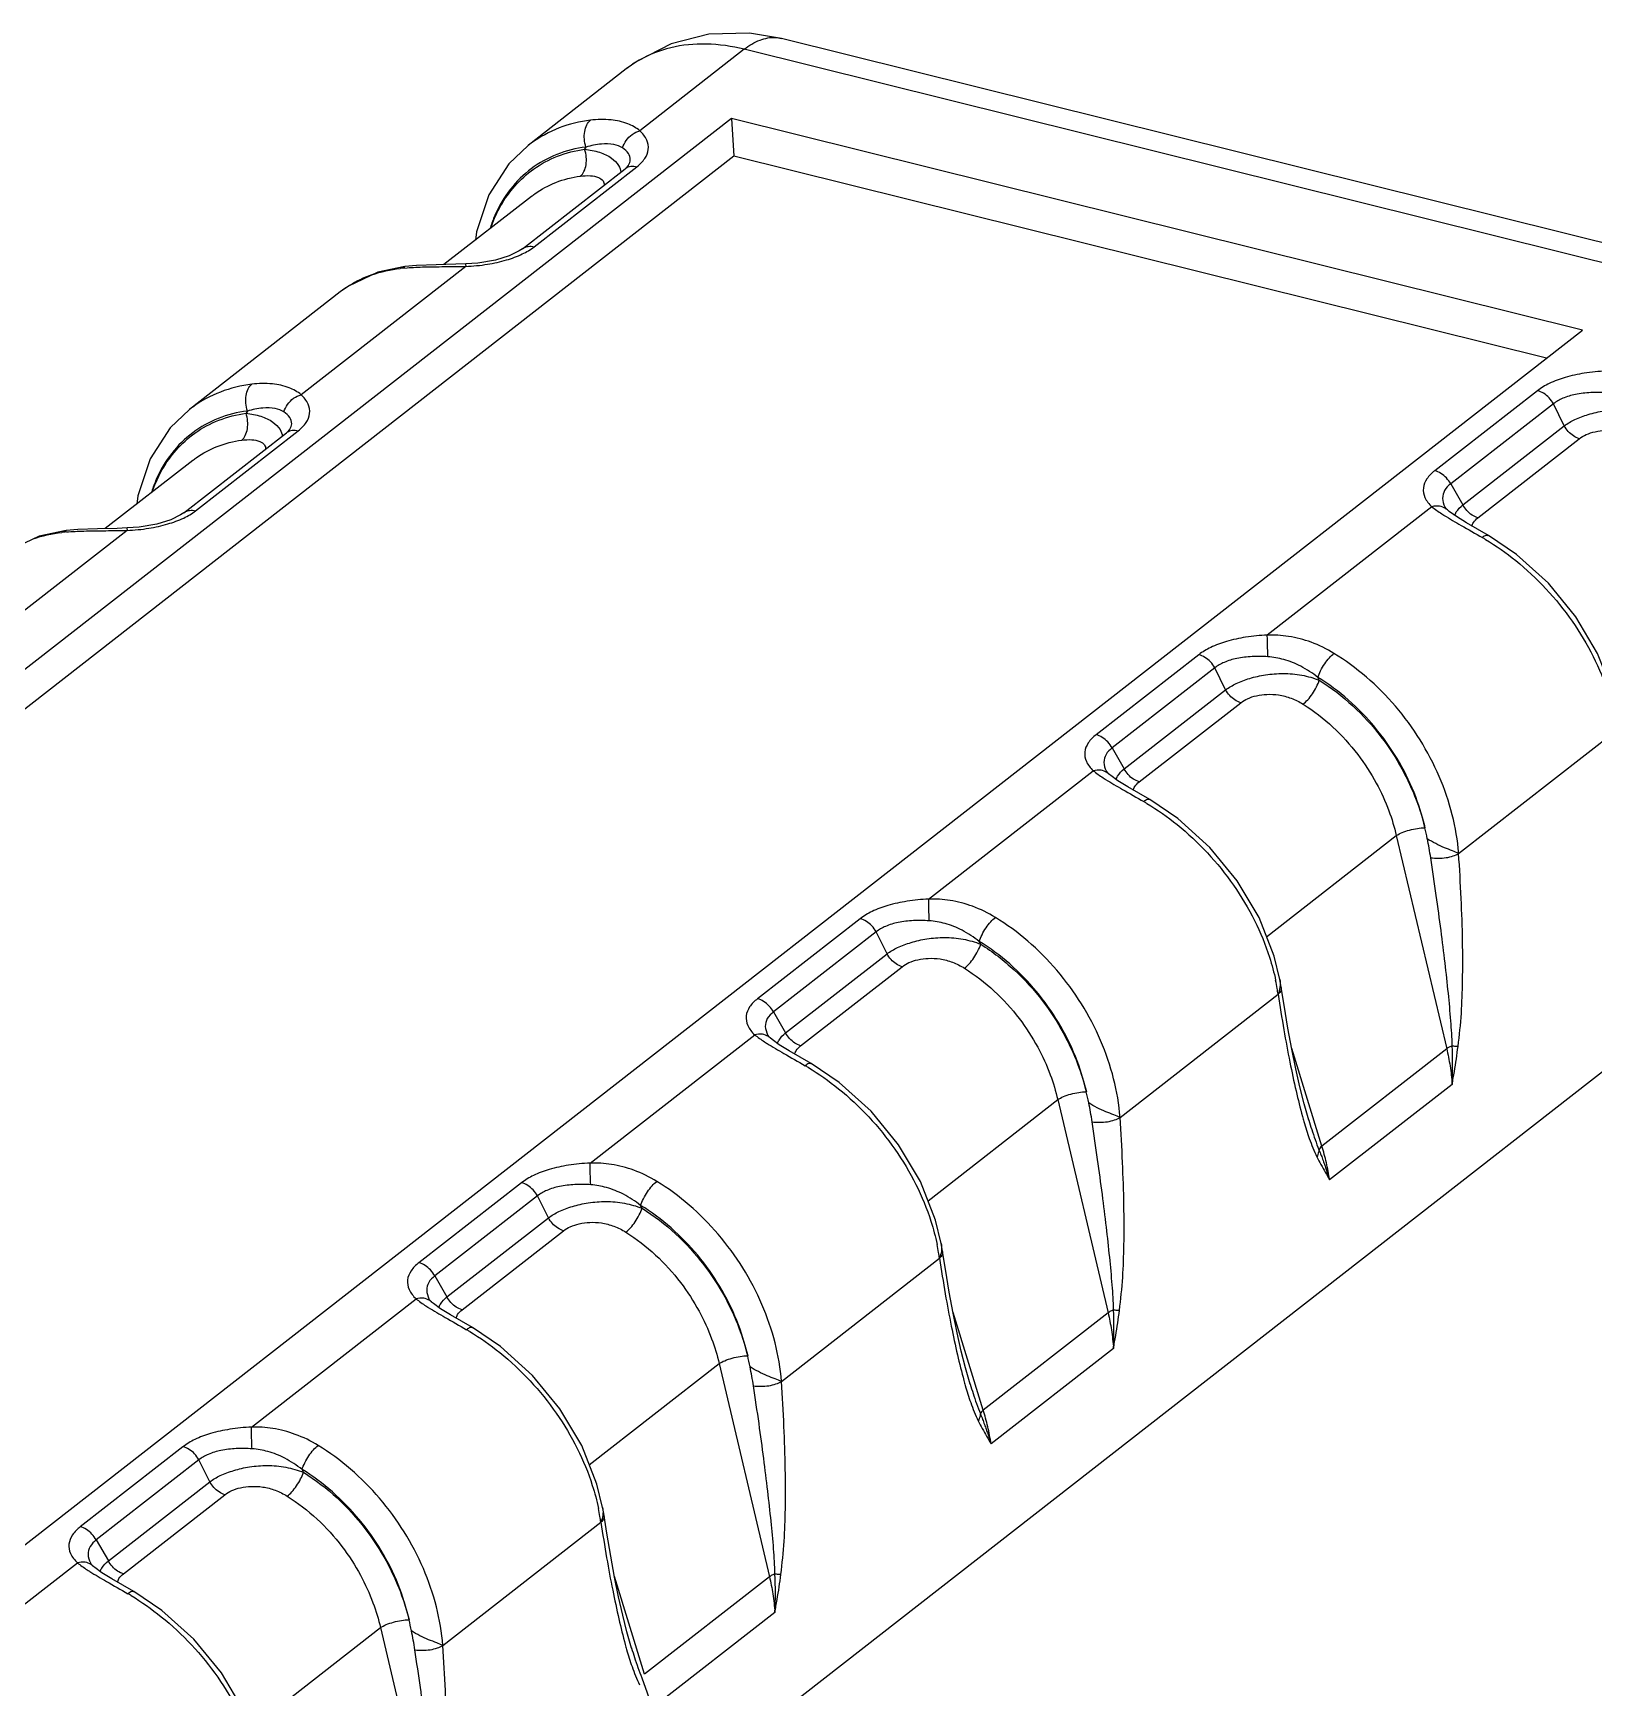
# Model space of a CAD drawing. Header units: inches. Extents: x 3700 to 4563, y 1353 to 2328.
# Drawn here: x 4330.52 to 4354.57, y 1490.43 to 1515.94 of the extents above; entities that cross this region are included whole.
import ezdxf

# ---------------------------------------------------------------- set-up
doc = ezdxf.new("R2010")
doc.units = ezdxf.units.IN
doc.header["$LTSCALE"] = 0.5
doc.layers.add('06___PRT_ALL_SURFS', color=7, linetype='Continuous')

msp = doc.modelspace()

# ---------------------------------------------------------------- linework, layer by layer
at = {"color": 7, "linetype": 'Continuous'}
for p, q in [((4356.936, 1512.151), (4342.048, 1515.855)), ((4341.474, 1515.687), (4339.864, 1514.432)), ((4356.363, 1511.983), (4341.474, 1515.687)), ((4339.657, 1515.384), (4338.143, 1514.204)), ((4341.277, 1514.622), (4306.233, 1487.299)), ((4341.277, 1514.622), (4341.314, 1514.04)), ((4354.393, 1511.359), (4341.277, 1514.622)), ((4341.314, 1514.04), (4306.827, 1487.151)), ((4338.144, 1514.205), (4338.143, 1514.204)), ((4353.837, 1510.925), (4341.314, 1514.04)), ((4338.238, 1512.644), (4339.82, 1513.877)), ((4339.638, 1513.846), (4339.638, 1513.846)), ((4338.055, 1512.612), (4338.055, 1512.613)), ((4337.183, 1512.341), (4334.646, 1510.363)), ((4336.244, 1512.338), (4336.174, 1512.309)), ((4336.244, 1512.338), (4336.244, 1512.338)), ((4335.249, 1511.947), (4332.925, 1510.135)), ((4319.35, 1484.036), (4354.393, 1511.359)), ((4353.697, 1510.425), (4352.115, 1509.192)), ((4333.02, 1508.575), (4334.602, 1509.809)), ((4334.419, 1509.778), (4334.42, 1509.778)), ((4332.837, 1508.544), (4332.837, 1508.544)), ((4352.071, 1508.637), (4349.534, 1506.659)), ((4352.255, 1508.508), (4352.261, 1508.504)), ((4352.31, 1508.587), (4352.309, 1508.588)), ((4331.965, 1508.272), (4329.428, 1506.295)), ((4331.026, 1508.27), (4330.956, 1508.241)), ((4331.026, 1508.27), (4331.026, 1508.27)), ((4348.479, 1506.357), (4346.897, 1505.123)), ((4352.483, 1503.294), (4354.919, 1505.194)), ((4344.316, 1502.591), (4346.853, 1504.569)), ((4347.036, 1504.439), (4347.043, 1504.435)), ((4347.092, 1504.518), (4347.091, 1504.519)), ((4322.376, 1474.734), (4359.95, 1504.03)), ((4343.261, 1502.288), (4341.679, 1501.054)), ((4349.728, 1501.352), (4349.729, 1501.352)), ((4347.265, 1499.226), (4349.701, 1501.125)), ((4339.098, 1498.522), (4341.635, 1500.5)), ((4341.818, 1500.371), (4341.825, 1500.367)), ((4341.874, 1500.45), (4341.873, 1500.451)), ((4352.383, 1499.735), (4350.495, 1498.263)), ((4338.043, 1498.219), (4336.461, 1496.986)), ((4344.51, 1497.284), (4344.51, 1497.283)), ((4342.047, 1495.157), (4344.483, 1497.056)), ((4333.88, 1494.454), (4336.417, 1496.431)), ((4336.6, 1496.302), (4336.606, 1496.298)), ((4336.656, 1496.381), (4336.655, 1496.382)), ((4347.165, 1495.667), (4345.277, 1494.195)), ((4332.825, 1494.151), (4331.242, 1492.917)), ((4339.292, 1493.215), (4339.292, 1493.215)), ((4336.829, 1491.089), (4339.265, 1492.988)), ((4328.662, 1490.385), (4331.198, 1492.363)), ((4331.382, 1492.233), (4331.388, 1492.229)), ((4331.438, 1492.313), (4331.437, 1492.314)), ((4341.947, 1491.598), (4340.059, 1490.126))]:
    msp.add_line(p, q, dxfattribs=at)
msp.add_line((4339.895, 1490.591), (4340.059, 1490.126))
msp.add_lwpolyline([(4342.047, 1515.855), (4341.553, 1515.936), (4340.931, 1515.919), (4340.346, 1515.77), (4339.819, 1515.501), (4339.656, 1515.383)], dxfattribs=at)
for centre, radius, start, end in [((4336.549, 1508.849), 3.481, 94.9949, 96.1873), ((4336.288, 1510.608), 1.695, 114.8621, 125.4621), ((4336.324, 1510.534), 1.778, 109.3926, 114.9003), ((4336.254, 1510.659), 1.634, 125.5262, 127.9755), ((4353.991, 1511.261), 3.255, 237.1015, 237.7708), ((4352.167, 1508.436), 0.208, 46.9119, 56.5021), ((4331.331, 1504.78), 3.481, 94.9949, 96.1873), ((4350.85, 1504.735), 3.967, 58.8979, 59.7122), ((4348.772, 1507.193), 3.255, 237.1015, 237.7708), ((4346.949, 1504.367), 0.208, 46.9119, 56.5021), ((4345.631, 1500.667), 3.967, 58.8979, 59.7122), ((4346.438, 1500.666), 3.294, 9.5294, 11.7489), ((4338.646, 1501.588), 13.9, 356.88, 358.9309), ((4346.542, 1500.684), 3.189, 7.9392, 9.5258), ((4340.275, 1501.782), 12.288, 353.166, 355.5649), ((4343.554, 1503.124), 3.255, 237.1015, 237.7708), ((4341.731, 1500.299), 0.208, 46.9119, 56.5021), ((4345.66, 1500.048), 6.73, 357.3409, 2.3961), ((4340.413, 1496.598), 3.967, 58.8979, 59.7122), ((4356.856, 1501.092), 7.028, 195.2774, 195.9323), ((4341.22, 1496.598), 3.294, 9.5294, 11.7489), ((4333.428, 1497.519), 13.9, 356.88, 358.9309), ((4341.324, 1496.616), 3.189, 7.9392, 9.5258), ((4335.056, 1497.713), 12.288, 353.166, 355.5649), ((4338.336, 1499.055), 3.255, 237.1015, 237.7708), ((4336.513, 1496.23), 0.208, 46.9119, 56.5021), ((4340.442, 1495.979), 6.73, 357.3409, 2.3961), ((4335.195, 1492.53), 3.967, 58.8979, 59.7122), ((4351.638, 1497.023), 7.028, 195.2774, 195.9323), ((4336.002, 1492.529), 3.294, 9.5294, 11.7489), ((4328.21, 1493.451), 13.9, 356.88, 358.9309), ((4336.106, 1492.547), 3.189, 7.9392, 9.5258), ((4329.838, 1493.645), 12.288, 353.166, 355.5649), ((4333.118, 1494.987), 3.255, 237.1015, 237.7708), ((4331.294, 1492.162), 0.208, 46.9119, 56.5021), ((4335.224, 1491.91), 6.73, 357.3409, 2.3961), ((4329.977, 1488.461), 3.967, 58.8979, 59.7122), ((4346.42, 1492.955), 7.028, 195.2774, 195.9323)]:
    msp.add_arc(centre, radius, start, end, dxfattribs=at)
for points, start_tangent, end_tangent in [([(4341.474, 1515.687), (4341.719, 1515.829), (4341.956, 1515.869), (4342.047, 1515.855)], (0.788621, 0.61488), (0.970032, -0.242978)), ([(4341.474, 1515.687), (4340.889, 1515.767), (4340.342, 1515.71), (4339.857, 1515.519), (4339.657, 1515.384)], (-0.970443, 0.241331), (-0.788571, -0.614943)), ([(4339.104, 1514.594), (4338.62, 1514.474), (4338.193, 1514.241), (4338.144, 1514.205)], (-0.992566, -0.121705), (-0.788791, -0.614662)), ([(4339.035, 1514.18), (4339.011, 1514.3), (4339.016, 1514.42), (4339.049, 1514.523), (4339.104, 1514.594)], (-0.307446, 0.951566), (0.782152, 0.623088)), ([(4339.864, 1514.432), (4339.679, 1514.538), (4339.422, 1514.598), (4339.104, 1514.594)], (-0.771689, 0.636), (-0.992563, -0.121736)), ([(4339.599, 1514.166), (4339.655, 1514.282), (4339.749, 1514.376), (4339.864, 1514.432)], (0.263123, 0.964762), (0.965851, 0.259097)), ([(4339.82, 1513.877), (4339.942, 1514.004), (4339.995, 1514.143), (4339.972, 1514.288), (4339.864, 1514.432)], (0.788699, 0.61478), (-0.732055, 0.681245)), ([(4339.638, 1513.846), (4339.648, 1513.854), (4339.728, 1513.883), (4339.82, 1513.877)], (0.787768, 0.615972), (0.970423, -0.241411)), ([(4337.183, 1512.341), (4337.517, 1512.374), (4337.811, 1512.44), (4338.054, 1512.532)], (0.999016, 0.044352), (0.902019, 0.431697)), ([(4338.054, 1512.532), (4338.238, 1512.644)], (0.902019, 0.431697), (0.788542, 0.61498)), ([(4338.055, 1512.613), (4338.066, 1512.62), (4338.145, 1512.65), (4338.238, 1512.644)], (0.786723, 0.617306), (0.970424, -0.241408)), ([(4335.734, 1512.21), (4336.174, 1512.309)], (0.943228, 0.332146), (0.994154, 0.10797)), ([(4336.246, 1512.316), (4336.514, 1512.332), (4336.856, 1512.337), (4337.183, 1512.341)], (0.996184, 0.087281), (0.99974, 0.02282)), ([(4337.185, 1512.377), (4337.183, 1512.341)], (-0.75244, 0.658661), (-0.010421, -0.999946)), ([(4354.753, 1510.728), (4354.419, 1510.695), (4354.124, 1510.629), (4353.88, 1510.536), (4353.697, 1510.425)], (-0.999017, -0.044329), (-0.78858, -0.614932)), ([(4333.886, 1510.525), (4333.402, 1510.405), (4332.975, 1510.173), (4332.926, 1510.136)], (-0.992566, -0.121705), (-0.788791, -0.614662)), ([(4333.817, 1510.111), (4333.793, 1510.231), (4333.798, 1510.351), (4333.83, 1510.454), (4333.886, 1510.525)], (-0.307446, 0.951566), (0.782152, 0.623088)), ([(4334.646, 1510.363), (4334.46, 1510.47), (4334.204, 1510.53), (4333.886, 1510.525)], (-0.771689, 0.636), (-0.992563, -0.121736)), ([(4334.381, 1510.097), (4334.437, 1510.214), (4334.53, 1510.308), (4334.646, 1510.363)], (0.263123, 0.964762), (0.965851, 0.259097)), ([(4334.602, 1509.809), (4334.724, 1509.936), (4334.777, 1510.075), (4334.753, 1510.22), (4334.646, 1510.363)], (0.788699, 0.61478), (-0.732055, 0.681245)), ([(4353.943, 1510.222), (4353.877, 1510.314), (4353.792, 1510.385), (4353.697, 1510.425)], (-0.472758, 0.881192), (-0.970424, 0.241408)), ([(4334.42, 1509.778), (4334.43, 1509.785), (4334.51, 1509.815), (4334.602, 1509.809)], (0.787768, 0.615972), (0.970423, -0.241411)), ([(4352.115, 1509.192), (4351.994, 1509.065), (4351.94, 1508.926), (4351.964, 1508.78), (4352.071, 1508.637)], (-0.788632, -0.614865), (0.732067, -0.681232)), ([(4352.361, 1508.989), (4352.295, 1509.08), (4352.21, 1509.151), (4352.115, 1509.192)], (-0.472762, 0.88119), (-0.970423, 0.241412)), ([(4331.965, 1508.272), (4332.299, 1508.306), (4332.593, 1508.372), (4332.836, 1508.463)], (0.999016, 0.044352), (0.902019, 0.431697)), ([(4332.836, 1508.463), (4333.02, 1508.575)], (0.902019, 0.431697), (0.788542, 0.61498)), ([(4332.837, 1508.544), (4332.848, 1508.552), (4332.927, 1508.581), (4333.02, 1508.575)], (0.786723, 0.617306), (0.970424, -0.241408)), ([(4352.282, 1508.609), (4352.19, 1508.645), (4352.071, 1508.637)], (-0.833879, 0.551947), (-0.965872, -0.25902)), ([(4352.071, 1508.637), (4352.223, 1508.528)], (0.771652, -0.636045), (0.839457, -0.543427)), ([(4352.261, 1508.504), (4352.521, 1508.35), (4352.85, 1508.161)], (0.846742, -0.532004), (0.863496, -0.504356)), ([(4330.515, 1508.142), (4330.956, 1508.241)], (0.943228, 0.332146), (0.994154, 0.10797)), ([(4331.028, 1508.248), (4331.296, 1508.263), (4331.637, 1508.268), (4331.965, 1508.272)], (0.996184, 0.087281), (0.99974, 0.02282)), ([(4331.966, 1508.309), (4331.964, 1508.272)], (-0.75244, 0.658661), (-0.010421, -0.999946)), ([(4352.94, 1508.191), (4352.908, 1508.194), (4352.85, 1508.161)], (-0.910436, 0.41365), (-0.774601, -0.63245)), ([(4352.899, 1508.132), (4353.362, 1507.806), (4353.829, 1507.371), (4354.233, 1506.872), (4354.556, 1506.329), (4354.788, 1505.762), (4354.882, 1505.406)], (0.856254, -0.516554), (0.203503, -0.979074)), ([(4349.534, 1506.659), (4349.201, 1506.626), (4348.906, 1506.56), (4348.662, 1506.468), (4348.479, 1506.357)], (-0.999017, -0.044329), (-0.78858, -0.614932)), ([(4350.562, 1506.377), (4350.21, 1506.548), (4349.863, 1506.638), (4349.534, 1506.659)], (-0.852959, 0.521977), (-0.999741, -0.02277)), ([(4349.545, 1506.325), (4349.539, 1506.457), (4349.536, 1506.575), (4349.535, 1506.659)], (-0.048528, 0.998822), (0.010414, 0.999946)), ([(4348.725, 1506.154), (4348.659, 1506.246), (4348.574, 1506.316), (4348.479, 1506.357)], (-0.472758, 0.881192), (-0.970424, 0.241408)), ([(4350.314, 1506.007), (4350.357, 1506.11), (4350.419, 1506.216), (4350.491, 1506.31), (4350.562, 1506.377)], (0.30528, 0.952263), (0.802004, 0.597319)), ([(4352.484, 1503.295), (4352.385, 1503.889), (4352.184, 1504.48), (4351.888, 1505.044), (4351.509, 1505.562), (4351.061, 1506.012), (4350.562, 1506.377)], (-0.077975, 0.996955), (-0.852968, 0.521963)), ([(4346.897, 1505.123), (4346.776, 1504.997), (4346.722, 1504.857), (4346.746, 1504.712), (4346.853, 1504.569)], (-0.788632, -0.614865), (0.732067, -0.681232)), ([(4347.143, 1504.92), (4347.077, 1505.012), (4346.992, 1505.082), (4346.897, 1505.123)], (-0.472762, 0.88119), (-0.970423, 0.241412)), ([(4347.064, 1504.541), (4346.972, 1504.576), (4346.853, 1504.568)], (-0.833879, 0.551947), (-0.965872, -0.25902)), ([(4346.853, 1504.569), (4347.004, 1504.46)], (0.771652, -0.636045), (0.839457, -0.543427)), ([(4347.043, 1504.435), (4347.303, 1504.281), (4347.632, 1504.092)], (0.846742, -0.532004), (0.863496, -0.504356)), ([(4347.722, 1504.123), (4347.69, 1504.125), (4347.632, 1504.092)], (-0.910436, 0.41365), (-0.774601, -0.63245)), ([(4347.68, 1504.063), (4348.144, 1503.738), (4348.611, 1503.303), (4349.014, 1502.803), (4349.338, 1502.26), (4349.569, 1501.694), (4349.663, 1501.337)], (0.856254, -0.516554), (0.203503, -0.979074)), ([(4352.484, 1503.295), (4352.39, 1503.333), (4352.266, 1503.383), (4352.13, 1503.445), (4352, 1503.521)], (-0.912304, 0.409515), (-0.822985, 0.568062)), ([(4352.053, 1503.228), (4352.168, 1503.219), (4352.289, 1503.229), (4352.4, 1503.255), (4352.484, 1503.295)], (0.987382, -0.158354), (0.830226, 0.557427)), ([(4352.544, 1501.329), (4352.544, 1501.944), (4352.522, 1502.599), (4352.483, 1503.294)], (0.016915, 0.999857), (-0.066563, 0.997782)), ([(4344.316, 1502.591), (4343.983, 1502.557), (4343.688, 1502.491), (4343.444, 1502.399), (4343.261, 1502.288)], (-0.999017, -0.044329), (-0.78858, -0.614932)), ([(4345.344, 1502.308), (4344.992, 1502.479), (4344.645, 1502.569), (4344.316, 1502.591)], (-0.852959, 0.521977), (-0.999741, -0.02277)), ([(4344.326, 1502.256), (4344.321, 1502.388), (4344.317, 1502.507), (4344.317, 1502.591)], (-0.048528, 0.998822), (0.010414, 0.999946)), ([(4343.507, 1502.085), (4343.441, 1502.177), (4343.356, 1502.247), (4343.261, 1502.288)], (-0.472758, 0.881192), (-0.970424, 0.241408)), ([(4345.096, 1501.938), (4345.139, 1502.042), (4345.201, 1502.148), (4345.273, 1502.241), (4345.344, 1502.308)], (0.30528, 0.952263), (0.802004, 0.597319)), ([(4347.266, 1499.226), (4347.167, 1499.821), (4346.966, 1500.411), (4346.67, 1500.976), (4346.291, 1501.493), (4345.843, 1501.943), (4345.344, 1502.308)], (-0.077975, 0.996955), (-0.852968, 0.521963)), ([(4349.728, 1501.352), (4349.734, 1501.262), (4349.73, 1501.232)], (0.180894, -0.983503), (-0.143533, -0.989646)), ([(4341.679, 1501.054), (4341.557, 1500.928), (4341.504, 1500.789), (4341.528, 1500.643), (4341.635, 1500.5)], (-0.788632, -0.614865), (0.732067, -0.681232)), ([(4341.925, 1500.852), (4341.859, 1500.943), (4341.773, 1501.014), (4341.679, 1501.054)], (-0.472762, 0.88119), (-0.970423, 0.241412)), ([(4349.73, 1501.232), (4349.7, 1501.125)], (-0.143533, -0.989646), (-0.386005, -0.922497)), ([(4349.749, 1501.227), (4349.745, 1501.185), (4349.701, 1501.125)], (0.127296, -0.991865), (-0.744648, -0.667458)), ([(4349.701, 1501.125), (4349.79, 1500.574), (4349.883, 1500.078), (4349.978, 1499.634), (4350.077, 1499.24)], (0.150028, -0.988682), (0.263717, -0.9646)), ([(4341.846, 1500.472), (4341.753, 1500.507), (4341.635, 1500.5)], (-0.833879, 0.551947), (-0.965872, -0.25902)), ([(4341.635, 1500.5), (4341.786, 1500.391)], (0.771652, -0.636045), (0.839457, -0.543427)), ([(4341.825, 1500.367), (4342.085, 1500.212), (4342.414, 1500.023)], (0.846742, -0.532004), (0.863496, -0.504356)), ([(4352.299, 1500.284), (4352.327, 1500.154), (4352.351, 1500.019), (4352.37, 1499.88), (4352.383, 1499.735)], (0.226665, -0.973973), (0.071537, -0.997438)), ([(4352.383, 1499.735), (4352.417, 1499.932), (4352.449, 1500.128), (4352.475, 1500.32)], (0.167993, 0.985788), (0.153721, 0.988114)), ([(4352.384, 1500.329), (4352.42, 1500.325), (4352.452, 1500.322), (4352.471, 1500.321)], (0.993806, -0.11113), (0.997743, -0.067149)), ([(4342.504, 1500.054), (4342.471, 1500.057), (4342.414, 1500.023)], (-0.910436, 0.41365), (-0.774601, -0.63245)), ([(4342.462, 1499.995), (4342.926, 1499.669), (4343.393, 1499.234), (4343.796, 1498.735), (4344.12, 1498.192), (4344.351, 1497.625), (4344.445, 1497.269)], (0.856254, -0.516554), (0.203503, -0.979074)), ([(4347.266, 1499.227), (4347.172, 1499.265), (4347.048, 1499.314), (4346.912, 1499.376), (4346.782, 1499.452)], (-0.912304, 0.409515), (-0.822985, 0.568062)), ([(4346.835, 1499.159), (4346.95, 1499.151), (4347.071, 1499.16), (4347.181, 1499.187), (4347.266, 1499.226)], (0.987382, -0.158354), (0.830226, 0.557427)), ([(4347.326, 1497.26), (4347.325, 1497.875), (4347.304, 1498.53), (4347.265, 1499.226)], (0.016915, 0.999857), (-0.066563, 0.997782)), ([(4350.098, 1499.163), (4350.182, 1498.899), (4350.297, 1498.618)], (0.274725, -0.961523), (0.433165, -0.901315)), ([(4350.495, 1498.263), (4350.473, 1498.397), (4350.445, 1498.528), (4350.413, 1498.657), (4350.375, 1498.784)], (-0.144965, 0.989437), (-0.298547, 0.954395)), ([(4339.098, 1498.522), (4338.765, 1498.489), (4338.47, 1498.423), (4338.226, 1498.33), (4338.043, 1498.219)], (-0.999017, -0.044329), (-0.78858, -0.614932)), ([(4340.126, 1498.24), (4339.774, 1498.411), (4339.427, 1498.501), (4339.098, 1498.522)], (-0.852959, 0.521977), (-0.999741, -0.02277)), ([(4339.108, 1498.188), (4339.103, 1498.32), (4339.099, 1498.438), (4339.098, 1498.522)], (-0.048528, 0.998822), (0.010414, 0.999946)), ([(4350.331, 1498.728), (4350.326, 1498.692), (4350.314, 1498.655), (4350.297, 1498.618)], (-0.059711, -0.998216), (-0.490237, -0.871589)), ([(4350.297, 1498.618), (4350.361, 1498.5), (4350.428, 1498.382), (4350.495, 1498.263)], (0.470268, -0.882524), (0.496921, -0.867796)), ([(4350.331, 1498.728), (4350.365, 1498.641), (4350.395, 1498.562), (4350.421, 1498.489), (4350.444, 1498.422), (4350.464, 1498.363), (4350.481, 1498.31), (4350.495, 1498.263)], (0.368358, -0.929684), (0.292884, -0.956148)), ([(4339.878, 1497.87), (4339.921, 1497.973), (4339.983, 1498.079), (4340.054, 1498.172), (4340.126, 1498.24)], (0.30528, 0.952263), (0.802004, 0.597319)), ([(4342.048, 1495.158), (4341.949, 1495.752), (4341.747, 1496.342), (4341.452, 1496.907), (4341.072, 1497.425), (4340.625, 1497.875), (4340.126, 1498.24)], (-0.077975, 0.996955), (-0.852968, 0.521963)), ([(4338.289, 1498.017), (4338.223, 1498.108), (4338.138, 1498.179), (4338.043, 1498.219)], (-0.472758, 0.881192), (-0.970424, 0.241408)), ([(4344.51, 1497.283), (4344.515, 1497.193), (4344.512, 1497.163)], (0.180894, -0.983503), (-0.143533, -0.989646)), ([(4336.461, 1496.986), (4336.339, 1496.86), (4336.285, 1496.72), (4336.309, 1496.575), (4336.417, 1496.431)], (-0.788632, -0.614865), (0.732067, -0.681232)), ([(4336.706, 1496.783), (4336.641, 1496.875), (4336.555, 1496.945), (4336.461, 1496.986)], (-0.472762, 0.88119), (-0.970423, 0.241412)), ([(4344.512, 1497.163), (4344.482, 1497.056)], (-0.143533, -0.989646), (-0.386005, -0.922497)), ([(4344.531, 1497.158), (4344.527, 1497.117), (4344.483, 1497.057)], (0.127296, -0.991865), (-0.744648, -0.667458)), ([(4344.483, 1497.056), (4344.572, 1496.505), (4344.665, 1496.009), (4344.76, 1495.566), (4344.859, 1495.172)], (0.150028, -0.988682), (0.263717, -0.9646)), ([(4336.627, 1496.404), (4336.535, 1496.439), (4336.417, 1496.431)], (-0.833879, 0.551947), (-0.965872, -0.25902)), ([(4336.417, 1496.431), (4336.568, 1496.322)], (0.771652, -0.636045), (0.839457, -0.543427)), ([(4336.606, 1496.298), (4336.866, 1496.144), (4337.196, 1495.955)], (0.846742, -0.532004), (0.863496, -0.504356)), ([(4347.081, 1496.215), (4347.109, 1496.085), (4347.133, 1495.951), (4347.151, 1495.811), (4347.165, 1495.667)], (0.226665, -0.973973), (0.071537, -0.997438)), ([(4347.165, 1495.667), (4347.198, 1495.864), (4347.231, 1496.059), (4347.257, 1496.251)], (0.167993, 0.985788), (0.153721, 0.988114)), ([(4347.166, 1496.26), (4347.202, 1496.257), (4347.234, 1496.254), (4347.253, 1496.252)], (0.993806, -0.11113), (0.997743, -0.067149)), ([(4337.286, 1495.985), (4337.253, 1495.988), (4337.196, 1495.955)], (-0.910436, 0.41365), (-0.774601, -0.63245)), ([(4337.244, 1495.926), (4337.708, 1495.601), (4338.175, 1495.166), (4338.578, 1494.666), (4338.901, 1494.123), (4339.133, 1493.556), (4339.227, 1493.2)], (0.856254, -0.516554), (0.203503, -0.979074)), ([(4342.048, 1495.158), (4341.953, 1495.196), (4341.83, 1495.245), (4341.693, 1495.308), (4341.564, 1495.383)], (-0.912304, 0.409515), (-0.822985, 0.568062)), ([(4341.616, 1495.09), (4341.732, 1495.082), (4341.853, 1495.092), (4341.963, 1495.118), (4342.048, 1495.158)], (0.987382, -0.158354), (0.830226, 0.557427)), ([(4342.108, 1493.192), (4342.107, 1493.807), (4342.086, 1494.462), (4342.047, 1495.157)], (0.016915, 0.999857), (-0.066563, 0.997782)), ([(4344.88, 1495.094), (4344.964, 1494.831), (4345.079, 1494.55)], (0.274725, -0.961523), (0.433165, -0.901315)), ([(4345.113, 1494.659), (4345.108, 1494.623), (4345.096, 1494.586), (4345.079, 1494.55)], (-0.059711, -0.998216), (-0.490237, -0.871589)), ([(4345.113, 1494.659), (4345.147, 1494.573), (4345.176, 1494.493), (4345.203, 1494.42), (4345.226, 1494.354), (4345.246, 1494.294), (4345.263, 1494.241), (4345.277, 1494.195)], (0.368358, -0.929684), (0.292884, -0.956148)), ([(4345.277, 1494.195), (4345.255, 1494.328), (4345.227, 1494.46), (4345.194, 1494.589), (4345.157, 1494.715)], (-0.144965, 0.989437), (-0.298547, 0.954395)), ([(4333.88, 1494.454), (4333.547, 1494.42), (4333.251, 1494.354), (4333.008, 1494.262), (4332.825, 1494.151)], (-0.999017, -0.044329), (-0.78858, -0.614932)), ([(4334.908, 1494.171), (4334.556, 1494.342), (4334.209, 1494.432), (4333.88, 1494.454)], (-0.852959, 0.521977), (-0.999741, -0.02277)), ([(4333.89, 1494.119), (4333.884, 1494.251), (4333.881, 1494.369), (4333.88, 1494.454)], (-0.048528, 0.998822), (0.010414, 0.999946)), ([(4345.079, 1494.55), (4345.143, 1494.431), (4345.21, 1494.313), (4345.277, 1494.195)], (0.470268, -0.882524), (0.496921, -0.867796)), ([(4333.07, 1493.948), (4333.005, 1494.04), (4332.919, 1494.11), (4332.825, 1494.151)], (-0.472758, 0.881192), (-0.970424, 0.241408)), ([(4334.66, 1493.801), (4334.703, 1493.905), (4334.764, 1494.011), (4334.836, 1494.104), (4334.908, 1494.171)], (0.30528, 0.952263), (0.802004, 0.597319)), ([(4336.829, 1491.089), (4336.73, 1491.683), (4336.529, 1492.274), (4336.233, 1492.839), (4335.854, 1493.356), (4335.406, 1493.806), (4334.908, 1494.171)], (-0.077975, 0.996955), (-0.852968, 0.521963)), ([(4339.292, 1493.215), (4339.297, 1493.125), (4339.294, 1493.095)], (0.180894, -0.983503), (-0.143533, -0.989646)), ([(4331.242, 1492.917), (4331.121, 1492.791), (4331.067, 1492.651), (4331.091, 1492.506), (4331.198, 1492.363)], (-0.788632, -0.614865), (0.732067, -0.681232)), ([(4331.488, 1492.714), (4331.422, 1492.806), (4331.337, 1492.877), (4331.242, 1492.917)], (-0.472762, 0.88119), (-0.970423, 0.241412)), ([(4339.294, 1493.095), (4339.264, 1492.987)], (-0.143533, -0.989646), (-0.386005, -0.922497)), ([(4339.313, 1493.089), (4339.309, 1493.048), (4339.265, 1492.988)], (0.127296, -0.991865), (-0.744648, -0.667458)), ([(4339.265, 1492.988), (4339.354, 1492.437), (4339.447, 1491.941), (4339.542, 1491.497), (4339.64, 1491.103)], (0.150028, -0.988682), (0.263717, -0.9646)), ([(4331.409, 1492.335), (4331.317, 1492.37), (4331.199, 1492.363)], (-0.833879, 0.551947), (-0.965872, -0.25902)), ([(4331.198, 1492.363), (4331.35, 1492.254)], (0.771652, -0.636045), (0.839457, -0.543427)), ([(4331.388, 1492.229), (4331.648, 1492.075), (4331.977, 1491.886)], (0.846742, -0.532004), (0.863496, -0.504356)), ([(4341.863, 1492.147), (4341.891, 1492.017), (4341.914, 1491.882), (4341.933, 1491.742), (4341.947, 1491.598)], (0.226665, -0.973973), (0.071537, -0.997438)), ([(4341.947, 1491.598), (4341.98, 1491.795), (4342.013, 1491.99), (4342.039, 1492.182)], (0.167993, 0.985788), (0.153721, 0.988114)), ([(4341.948, 1492.192), (4341.984, 1492.188), (4342.015, 1492.185), (4342.035, 1492.184)], (0.993806, -0.11113), (0.997743, -0.067149)), ([(4332.067, 1491.917), (4332.035, 1491.92), (4331.977, 1491.886)], (-0.910436, 0.41365), (-0.774601, -0.63245)), ([(4332.026, 1491.857), (4332.49, 1491.532), (4332.957, 1491.097), (4333.36, 1490.598), (4333.683, 1490.055), (4333.915, 1489.488), (4334.009, 1489.131)], (0.856254, -0.516554), (0.203503, -0.979074)), ([(4336.829, 1491.089), (4336.735, 1491.128), (4336.611, 1491.177), (4336.475, 1491.239), (4336.346, 1491.315)], (-0.912304, 0.409515), (-0.822985, 0.568062)), ([(4336.398, 1491.022), (4336.514, 1491.014), (4336.635, 1491.023), (4336.745, 1491.05), (4336.83, 1491.089)], (0.987382, -0.158354), (0.830226, 0.557427)), ([(4336.889, 1489.123), (4336.889, 1489.738), (4336.868, 1490.393), (4336.829, 1491.089)], (0.016915, 0.999857), (-0.066563, 0.997782)), ([(4339.662, 1491.026), (4339.745, 1490.762), (4339.861, 1490.481)], (0.274725, -0.961523), (0.433165, -0.901315))]:
    msp.add_spline(points, degree=3, dxfattribs=dict(at, start_tangent=start_tangent, end_tangent=end_tangent))
at = {"layer": '06___PRT_ALL_SURFS', "color": 7, "linetype": 'Continuous'}
for p, q in [((4339.035, 1514.18), (4339.015, 1514.146)), ((4338.055, 1512.613), (4339.638, 1513.846)), ((4339.691, 1513.9), (4339.691, 1513.9)), ((4338.195, 1513.42), (4336.846, 1512.369)), ((4337.185, 1512.378), (4337.028, 1512.373)), ((4337.368, 1512.392), (4337.185, 1512.378)), ((4353.943, 1510.222), (4352.361, 1508.989)), ((4354.111, 1509.885), (4353.943, 1510.222)), ((4333.817, 1510.111), (4333.797, 1510.077)), ((4332.837, 1508.544), (4334.419, 1509.778)), ((4334.472, 1509.831), (4334.472, 1509.831)), ((4352.548, 1508.665), (4354.111, 1509.885)), ((4352.779, 1508.466), (4354.343, 1509.686)), ((4332.976, 1509.351), (4331.628, 1508.3)), ((4352.361, 1508.989), (4352.548, 1508.665)), ((4352.284, 1508.616), (4352.279, 1508.623)), ((4352.279, 1508.623), (4352.279, 1508.623)), ((4331.967, 1508.31), (4331.81, 1508.304)), ((4332.149, 1508.324), (4331.967, 1508.31)), ((4352.941, 1508.192), (4352.604, 1508.387)), ((4348.725, 1506.154), (4347.143, 1504.92)), ((4348.893, 1505.816), (4348.725, 1506.154)), ((4350.336, 1505.963), (4350.314, 1506.007)), ((4347.329, 1504.597), (4348.893, 1505.816)), ((4347.561, 1504.398), (4349.125, 1505.617)), ((4347.143, 1504.92), (4347.329, 1504.597)), ((4347.061, 1504.555), (4347.061, 1504.554)), ((4347.066, 1504.547), (4347.061, 1504.554)), ((4347.722, 1504.123), (4347.386, 1504.319)), ((4349.524, 1502.01), (4351.523, 1503.569)), ((4351.523, 1503.569), (4352.299, 1500.284)), ((4343.507, 1502.085), (4341.925, 1500.852)), ((4343.675, 1501.747), (4343.507, 1502.085)), ((4345.118, 1501.895), (4345.096, 1501.938)), ((4342.111, 1500.528), (4343.675, 1501.747)), ((4342.343, 1500.329), (4343.907, 1501.549)), ((4349.739, 1501.291), (4349.728, 1501.352)), ((4349.792, 1500.956), (4349.739, 1501.291)), ((4341.925, 1500.852), (4342.111, 1500.528)), ((4341.843, 1500.486), (4341.843, 1500.485)), ((4341.848, 1500.478), (4341.843, 1500.486)), ((4350.375, 1498.784), (4349.911, 1500.288)), ((4352.299, 1500.284), (4350.375, 1498.784)), ((4342.504, 1500.055), (4342.168, 1500.25)), ((4344.306, 1497.941), (4346.305, 1499.5)), ((4346.305, 1499.5), (4347.081, 1496.215)), ((4350.173, 1499.19), (4350.174, 1499.186)), ((4338.289, 1498.017), (4336.706, 1496.783)), ((4338.457, 1497.679), (4338.289, 1498.017)), ((4339.9, 1497.826), (4339.878, 1497.87)), ((4336.893, 1496.46), (4338.457, 1497.679)), ((4337.125, 1496.261), (4338.688, 1497.48)), ((4344.521, 1497.223), (4344.51, 1497.284)), ((4344.574, 1496.888), (4344.521, 1497.223)), ((4336.706, 1496.783), (4336.893, 1496.46)), ((4336.624, 1496.417), (4336.625, 1496.417)), ((4336.629, 1496.41), (4336.625, 1496.417)), ((4345.157, 1494.715), (4344.692, 1496.22)), ((4347.081, 1496.215), (4345.157, 1494.715)), ((4337.286, 1495.986), (4336.95, 1496.182)), ((4339.087, 1493.872), (4341.087, 1495.432)), ((4341.087, 1495.432), (4341.863, 1492.147)), ((4344.954, 1495.121), (4344.956, 1495.117)), ((4333.07, 1493.948), (4331.488, 1492.714)), ((4333.239, 1493.61), (4333.07, 1493.948)), ((4334.682, 1493.757), (4334.66, 1493.801)), ((4331.675, 1492.391), (4333.239, 1493.61)), ((4331.906, 1492.192), (4333.47, 1493.411)), ((4339.303, 1493.154), (4339.292, 1493.215)), ((4339.356, 1492.819), (4339.303, 1493.154)), ((4331.488, 1492.714), (4331.675, 1492.391)), ((4331.411, 1492.341), (4331.406, 1492.349)), ((4331.406, 1492.349), (4331.407, 1492.348)), ((4332.068, 1491.918), (4331.731, 1492.113)), ((4339.939, 1490.647), (4339.474, 1492.151)), ((4341.863, 1492.147), (4339.939, 1490.647)), ((4333.869, 1489.804), (4335.869, 1491.363)), ((4335.869, 1491.363), (4336.645, 1488.078)), ((4339.736, 1491.053), (4339.737, 1491.049))]:
    msp.add_line(p, q, dxfattribs=at)
for points in [[(4338.144, 1514.205), (4337.849, 1513.922), (4337.538, 1513.443), (4337.349, 1512.874), (4337.332, 1512.747)], [(4339.691, 1513.9), (4339.687, 1513.894), (4339.65, 1513.857), (4339.638, 1513.846)], [(4338.055, 1512.612), (4338.006, 1512.579), (4337.854, 1512.505), (4337.639, 1512.439), (4337.368, 1512.392)], [(4336.244, 1512.338), (4335.829, 1512.252), (4335.376, 1512.038), (4335.249, 1511.947)], [(4337.028, 1512.373), (4336.726, 1512.366), (4336.423, 1512.353), (4336.244, 1512.338)], [(4332.926, 1510.136), (4332.63, 1509.853), (4332.32, 1509.374), (4332.131, 1508.805), (4332.114, 1508.679)], [(4334.472, 1509.831), (4334.469, 1509.826), (4334.432, 1509.788), (4334.42, 1509.778)], [(4332.837, 1508.544), (4332.788, 1508.51), (4332.636, 1508.436), (4332.421, 1508.37), (4332.149, 1508.324)], [(4352.309, 1508.588), (4352.297, 1508.6), (4352.284, 1508.616)], [(4352.604, 1508.387), (4352.448, 1508.484), (4352.339, 1508.562), (4352.31, 1508.587)], [(4331.026, 1508.27), (4330.611, 1508.183), (4330.158, 1507.969), (4330.03, 1507.878)], [(4331.81, 1508.304), (4331.508, 1508.297), (4331.205, 1508.285), (4331.026, 1508.27)], [(4354.947, 1505.42), (4354.859, 1505.78), (4354.625, 1506.374), (4354.29, 1506.941), (4353.866, 1507.457), (4353.373, 1507.901), (4352.941, 1508.192)], [(4347.091, 1504.519), (4347.079, 1504.532), (4347.066, 1504.547)], [(4347.386, 1504.319), (4347.23, 1504.415), (4347.121, 1504.494), (4347.092, 1504.518)], [(4349.728, 1501.352), (4349.641, 1501.712), (4349.407, 1502.306), (4349.071, 1502.872), (4348.648, 1503.388), (4348.154, 1503.833), (4347.722, 1504.123)], [(4350.174, 1499.186), (4350.103, 1499.435), (4350.038, 1499.695), (4349.974, 1499.975), (4349.913, 1500.277), (4349.852, 1500.603), (4349.792, 1500.956)], [(4341.873, 1500.451), (4341.861, 1500.463), (4341.848, 1500.478)], [(4342.168, 1500.25), (4342.012, 1500.347), (4341.903, 1500.425), (4341.874, 1500.45)], [(4344.51, 1497.283), (4344.423, 1497.643), (4344.189, 1498.237), (4343.853, 1498.804), (4343.43, 1499.32), (4342.936, 1499.764), (4342.504, 1500.055)], [(4344.956, 1495.117), (4344.884, 1495.366), (4344.819, 1495.626), (4344.756, 1495.907), (4344.695, 1496.208), (4344.634, 1496.534), (4344.574, 1496.888)], [(4336.655, 1496.382), (4336.642, 1496.395), (4336.629, 1496.41)], [(4336.95, 1496.182), (4336.794, 1496.278), (4336.685, 1496.357), (4336.656, 1496.381)], [(4339.292, 1493.215), (4339.205, 1493.575), (4338.971, 1494.169), (4338.635, 1494.735), (4338.212, 1495.251), (4337.718, 1495.695), (4337.286, 1495.986)], [(4339.737, 1491.049), (4339.666, 1491.298), (4339.601, 1491.557), (4339.538, 1491.838), (4339.476, 1492.14), (4339.416, 1492.465), (4339.356, 1492.819)], [(4331.437, 1492.314), (4331.424, 1492.326), (4331.411, 1492.341)], [(4331.731, 1492.113), (4331.575, 1492.21), (4331.466, 1492.288), (4331.438, 1492.313)], [(4334.074, 1489.146), (4333.987, 1489.506), (4333.752, 1490.1), (4333.417, 1490.667), (4332.993, 1491.183), (4332.5, 1491.627), (4332.068, 1491.918)]]:
    msp.add_lwpolyline(points, dxfattribs=at)
for centre, radius, start, end in [((4345.508, 1502.196), 6.626, 11.5309, 13.0269), ((4346.205, 1502.334), 5.916, 8.6831, 11.5663), ((4340.29, 1498.128), 6.626, 11.5309, 13.0269), ((4340.987, 1498.266), 5.916, 8.6831, 11.5663), ((4335.072, 1494.059), 6.626, 11.5309, 13.0269), ((4335.768, 1494.197), 5.916, 8.6831, 11.5663), ((4329.854, 1489.99), 6.626, 11.5309, 13.0269), ((4330.55, 1490.129), 5.916, 8.6831, 11.5663)]:
    msp.add_arc(centre, radius, start, end, dxfattribs=at)
for points, start_tangent, end_tangent in [([(4339.035, 1514.18), (4338.586, 1514.066), (4338.193, 1513.846), (4337.871, 1513.529), (4337.632, 1513.127), (4337.562, 1512.94)], (-0.992477, -0.122428), (-0.305325, -0.952248)), ([(4337.569, 1512.934), (4337.579, 1512.963), (4337.724, 1513.278), (4337.938, 1513.578), (4338.228, 1513.84), (4338.594, 1514.038), (4339.015, 1514.146)], (0.336482, 0.94169), (0.991114, 0.133018)), ([(4338.948, 1513.732), (4339.004, 1513.803), (4339.036, 1513.906), (4339.04, 1514.026), (4339.015, 1514.146)], (0.782113, 0.623137), (-0.314357, 0.949305)), ([(4339.015, 1514.146), (4339.245, 1514.1), (4339.429, 1514.01), (4339.539, 1513.894)], (0.995279, -0.097059), (0.504416, -0.863461)), ([(4339.599, 1514.166), (4339.464, 1514.217), (4339.273, 1514.226), (4339.035, 1514.18)], (-0.842162, 0.539224), (-0.9574, -0.288767)), ([(4339.691, 1513.9), (4339.718, 1513.985), (4339.691, 1514.08), (4339.599, 1514.166)], (0.506126, 0.86246), (-0.841968, 0.539527)), ([(4339.539, 1513.894), (4339.574, 1513.793)], (0.504416, -0.863461), (0.1138, -0.993504)), ([(4338.194, 1513.419), (4338.246, 1513.458), (4338.573, 1513.635), (4338.948, 1513.732)], (0.788173, 0.615454), (0.990981, 0.134)), ([(4338.948, 1513.732), (4339.103, 1513.738), (4339.226, 1513.711), (4339.298, 1513.659), (4339.319, 1513.597)], (0.990969, 0.134092), (0.03632, -0.99934)), ([(4354.763, 1510.393), (4354.518, 1510.396), (4354.283, 1510.367), (4354.088, 1510.308), (4353.943, 1510.222)], (-0.997569, 0.069687), (-0.775107, -0.63183)), ([(4333.817, 1510.111), (4333.367, 1509.997), (4332.975, 1509.777), (4332.652, 1509.46), (4332.414, 1509.059), (4332.343, 1508.871)], (-0.992477, -0.122428), (-0.305325, -0.952248)), ([(4332.35, 1508.865), (4332.361, 1508.894), (4332.506, 1509.209), (4332.72, 1509.51), (4333.01, 1509.772), (4333.376, 1509.97), (4333.797, 1510.077)], (0.336482, 0.94169), (0.991114, 0.133018)), ([(4333.73, 1509.663), (4333.785, 1509.735), (4333.817, 1509.837), (4333.821, 1509.958), (4333.797, 1510.077)], (0.782113, 0.623137), (-0.314357, 0.949305)), ([(4333.797, 1510.077), (4334.026, 1510.031), (4334.211, 1509.941), (4334.321, 1509.826)], (0.995279, -0.097059), (0.504416, -0.863461)), ([(4334.381, 1510.097), (4334.246, 1510.149), (4334.055, 1510.158), (4333.817, 1510.111)], (-0.842162, 0.539224), (-0.9574, -0.288767)), ([(4334.472, 1509.831), (4334.5, 1509.916), (4334.472, 1510.012), (4334.381, 1510.097)], (0.506126, 0.86246), (-0.841968, 0.539527)), ([(4354.111, 1509.885), (4354.273, 1509.98), (4354.481, 1510.059), (4354.725, 1510.115), (4354.996, 1510.135), (4355.284, 1510.109), (4355.554, 1510.032)], (0.801518, 0.59797), (0.928875, -0.370393)), ([(4334.321, 1509.826), (4334.356, 1509.725)], (0.504416, -0.863461), (0.1138, -0.993504)), ([(4354.343, 1509.686), (4354.253, 1509.728), (4354.173, 1509.797), (4354.111, 1509.885)], (-0.957117, 0.289701), (-0.472763, 0.881189)), ([(4354.343, 1509.686), (4354.449, 1509.748), (4354.586, 1509.793), (4354.747, 1509.815), (4354.927, 1509.805), (4355.121, 1509.754), (4355.304, 1509.663)], (0.788442, 0.615109), (0.847569, -0.530685)), ([(4332.976, 1509.351), (4333.028, 1509.39), (4333.354, 1509.566), (4333.73, 1509.663)], (0.788173, 0.615454), (0.990981, 0.134)), ([(4333.73, 1509.663), (4333.885, 1509.67), (4334.008, 1509.643), (4334.08, 1509.59), (4334.101, 1509.528)], (0.990969, 0.134092), (0.03632, -0.99934)), ([(4352.361, 1508.989), (4352.267, 1508.887), (4352.236, 1508.766), (4352.271, 1508.638), (4352.279, 1508.623)], (-0.801844, -0.597534), (0.497498, -0.867465)), ([(4352.421, 1508.501), (4352.447, 1508.556), (4352.548, 1508.665)], (0.314509, 0.949254), (0.77547, 0.631384)), ([(4352.779, 1508.466), (4352.69, 1508.509), (4352.61, 1508.578), (4352.548, 1508.665)], (-0.957119, 0.289696), (-0.472758, 0.881192)), ([(4352.688, 1508.337), (4352.711, 1508.393), (4352.779, 1508.466)], (0.200875, 0.979617), (0.788799, 0.614651)), ([(4349.545, 1506.325), (4349.3, 1506.328), (4349.065, 1506.299), (4348.87, 1506.239), (4348.725, 1506.154)], (-0.997569, 0.069687), (-0.775107, -0.63183)), ([(4350.314, 1506.007), (4350.049, 1506.179), (4349.789, 1506.282), (4349.545, 1506.325)], (-0.787318, 0.616548), (-0.997554, 0.069905)), ([(4348.893, 1505.816), (4349.055, 1505.911), (4349.263, 1505.991), (4349.507, 1506.046), (4349.778, 1506.067), (4350.066, 1506.041), (4350.336, 1505.963)], (0.801518, 0.59797), (0.928875, -0.370393)), ([(4350.086, 1505.595), (4350.158, 1505.662), (4350.23, 1505.755), (4350.292, 1505.86), (4350.336, 1505.963)], (0.802408, 0.596776), (0.314665, 0.949203)), ([(4351.964, 1503.69), (4351.796, 1504.233), (4351.534, 1504.757), (4351.194, 1505.238), (4350.783, 1505.66), (4350.314, 1506.007)], (-0.220689, 0.975344), (-0.85237, 0.52294)), ([(4350.336, 1505.963), (4350.853, 1505.567), (4351.286, 1505.092), (4351.61, 1504.596), (4351.829, 1504.119), (4351.964, 1503.69)], (0.848448, -0.529278), (0.229892, -0.973216)), ([(4349.125, 1505.617), (4349.035, 1505.66), (4348.955, 1505.728), (4348.893, 1505.816)], (-0.957117, 0.289701), (-0.472763, 0.881189)), ([(4349.125, 1505.617), (4349.231, 1505.679), (4349.368, 1505.725), (4349.529, 1505.746), (4349.709, 1505.736), (4349.902, 1505.686), (4350.086, 1505.595)], (0.788442, 0.615109), (0.847569, -0.530685)), ([(4350.086, 1505.595), (4350.545, 1505.241), (4350.928, 1504.819), (4351.214, 1504.377), (4351.408, 1503.952), (4351.523, 1503.569)], (0.847631, -0.530586), (0.225872, -0.974157)), ([(4347.143, 1504.92), (4347.049, 1504.818), (4347.017, 1504.698), (4347.053, 1504.569), (4347.061, 1504.555)], (-0.801844, -0.597534), (0.497498, -0.867465)), ([(4347.202, 1504.432), (4347.228, 1504.487), (4347.329, 1504.597)], (0.314509, 0.949254), (0.77547, 0.631384)), ([(4347.561, 1504.398), (4347.471, 1504.44), (4347.391, 1504.509), (4347.329, 1504.597)], (-0.957119, 0.289696), (-0.472758, 0.881192)), ([(4347.47, 1504.268), (4347.492, 1504.324), (4347.561, 1504.398)], (0.200875, 0.979617), (0.788799, 0.614651)), ([(4351.523, 1503.569), (4351.611, 1503.615), (4351.724, 1503.654), (4351.847, 1503.68), (4351.964, 1503.69)], (0.828001, 0.560727), (0.999998, 0.001794)), ([(4352.384, 1500.329), (4352.363, 1500.713), (4352.325, 1501.14), (4352.274, 1501.605), (4352.212, 1502.105), (4352.138, 1502.645), (4352.053, 1503.228)], (-0.020278, 0.999794), (-0.150133, 0.988666)), ([(4344.326, 1502.256), (4344.081, 1502.259), (4343.846, 1502.23), (4343.652, 1502.17), (4343.507, 1502.085)], (-0.997569, 0.069687), (-0.775107, -0.63183)), ([(4345.096, 1501.938), (4344.83, 1502.111), (4344.57, 1502.214), (4344.326, 1502.256)], (-0.787318, 0.616548), (-0.997554, 0.069905)), ([(4343.675, 1501.747), (4343.837, 1501.843), (4344.045, 1501.922), (4344.289, 1501.978), (4344.56, 1501.998), (4344.848, 1501.972), (4345.118, 1501.895)], (0.801518, 0.59797), (0.928875, -0.370393)), ([(4344.868, 1501.526), (4344.94, 1501.593), (4345.012, 1501.686), (4345.074, 1501.791), (4345.118, 1501.894)], (0.802408, 0.596776), (0.314665, 0.949203)), ([(4346.746, 1499.621), (4346.578, 1500.164), (4346.316, 1500.688), (4345.976, 1501.169), (4345.565, 1501.592), (4345.096, 1501.938)], (-0.220689, 0.975344), (-0.85237, 0.52294)), ([(4345.118, 1501.895), (4345.635, 1501.498), (4346.068, 1501.024), (4346.391, 1500.528), (4346.611, 1500.05), (4346.746, 1499.621)], (0.848448, -0.529278), (0.229892, -0.973216)), ([(4343.907, 1501.549), (4343.817, 1501.591), (4343.737, 1501.66), (4343.675, 1501.747)], (-0.957117, 0.289701), (-0.472763, 0.881189)), ([(4343.907, 1501.549), (4344.013, 1501.611), (4344.15, 1501.656), (4344.311, 1501.677), (4344.491, 1501.668), (4344.684, 1501.617), (4344.868, 1501.526)], (0.788442, 0.615109), (0.847569, -0.530685)), ([(4344.868, 1501.526), (4345.327, 1501.173), (4345.71, 1500.75), (4345.996, 1500.309), (4346.19, 1499.883), (4346.305, 1499.5)], (0.847631, -0.530586), (0.225872, -0.974157)), ([(4341.925, 1500.852), (4341.83, 1500.749), (4341.799, 1500.629), (4341.835, 1500.501), (4341.843, 1500.486)], (-0.801844, -0.597534), (0.497498, -0.867465)), ([(4341.984, 1500.364), (4342.01, 1500.419), (4342.111, 1500.528)], (0.314509, 0.949254), (0.77547, 0.631384)), ([(4342.343, 1500.329), (4342.253, 1500.372), (4342.173, 1500.441), (4342.111, 1500.528)], (-0.957119, 0.289696), (-0.472758, 0.881192)), ([(4342.252, 1500.199), (4342.274, 1500.255), (4342.343, 1500.329)], (0.200875, 0.979617), (0.788799, 0.614651)), ([(4352.384, 1500.329), (4352.338, 1500.307), (4352.299, 1500.284)], (-0.920107, -0.391667), (-0.828001, -0.560727)), ([(4346.305, 1499.5), (4346.392, 1499.546), (4346.506, 1499.585), (4346.629, 1499.611), (4346.746, 1499.621)], (0.828001, 0.560727), (0.999998, 0.001794)), ([(4347.166, 1496.26), (4347.145, 1496.644), (4347.106, 1497.071), (4347.055, 1497.536), (4346.993, 1498.036), (4346.92, 1498.576), (4346.835, 1499.159)], (-0.020278, 0.999794), (-0.150133, 0.988666)), ([(4350.174, 1499.186), (4350.219, 1499.042), (4350.331, 1498.728)], (0.295315, -0.9554), (0.379656, -0.925128)), ([(4350.375, 1498.784), (4350.348, 1498.755), (4350.331, 1498.728)], (-0.748069, -0.663621), (-0.392568, -0.919723)), ([(4339.108, 1498.188), (4338.863, 1498.19), (4338.628, 1498.161), (4338.433, 1498.102), (4338.289, 1498.017)], (-0.997569, 0.069687), (-0.775107, -0.63183)), ([(4339.878, 1497.87), (4339.612, 1498.042), (4339.352, 1498.145), (4339.108, 1498.188)], (-0.787318, 0.616548), (-0.997554, 0.069905)), ([(4338.457, 1497.679), (4338.618, 1497.774), (4338.826, 1497.854), (4339.071, 1497.909), (4339.342, 1497.93), (4339.63, 1497.903), (4339.9, 1497.826)], (0.801518, 0.59797), (0.928875, -0.370393)), ([(4339.65, 1497.458), (4339.721, 1497.525), (4339.794, 1497.617), (4339.856, 1497.723), (4339.9, 1497.826)], (0.802408, 0.596776), (0.314665, 0.949203)), ([(4341.527, 1495.552), (4341.359, 1496.096), (4341.098, 1496.62), (4340.757, 1497.101), (4340.347, 1497.523), (4339.878, 1497.87)], (-0.220689, 0.975344), (-0.85237, 0.52294)), ([(4339.9, 1497.826), (4340.417, 1497.43), (4340.85, 1496.955), (4341.173, 1496.459), (4341.393, 1495.982), (4341.527, 1495.552)], (0.848448, -0.529278), (0.229892, -0.973216)), ([(4338.688, 1497.48), (4338.599, 1497.523), (4338.519, 1497.591), (4338.457, 1497.679)], (-0.957117, 0.289701), (-0.472763, 0.881189)), ([(4338.688, 1497.48), (4338.794, 1497.542), (4338.931, 1497.587), (4339.093, 1497.609), (4339.273, 1497.599), (4339.466, 1497.549), (4339.65, 1497.458)], (0.788442, 0.615109), (0.847569, -0.530685)), ([(4339.65, 1497.458), (4340.109, 1497.104), (4340.492, 1496.682), (4340.778, 1496.24), (4340.971, 1495.815), (4341.087, 1495.432)], (0.847631, -0.530586), (0.225872, -0.974157)), ([(4336.706, 1496.783), (4336.612, 1496.681), (4336.581, 1496.561), (4336.616, 1496.432), (4336.624, 1496.417)], (-0.801844, -0.597534), (0.497498, -0.867465)), ([(4336.766, 1496.295), (4336.792, 1496.35), (4336.893, 1496.46)], (0.314509, 0.949254), (0.77547, 0.631384)), ([(4337.125, 1496.261), (4337.035, 1496.303), (4336.955, 1496.372), (4336.893, 1496.46)], (-0.957119, 0.289696), (-0.472758, 0.881192)), ([(4337.034, 1496.131), (4337.056, 1496.187), (4337.125, 1496.261)], (0.200875, 0.979617), (0.788799, 0.614651)), ([(4347.166, 1496.26), (4347.12, 1496.238), (4347.081, 1496.215)], (-0.920107, -0.391667), (-0.828001, -0.560727)), ([(4341.087, 1495.432), (4341.174, 1495.477), (4341.288, 1495.516), (4341.411, 1495.543), (4341.527, 1495.552)], (0.828001, 0.560727), (0.999998, 0.001794)), ([(4341.948, 1492.192), (4341.927, 1492.576), (4341.888, 1493.003), (4341.837, 1493.468), (4341.775, 1493.968), (4341.702, 1494.507), (4341.616, 1495.09)], (-0.020278, 0.999794), (-0.150133, 0.988666)), ([(4344.956, 1495.117), (4345.001, 1494.973), (4345.113, 1494.659)], (0.295315, -0.9554), (0.379656, -0.925128)), ([(4345.157, 1494.715), (4345.13, 1494.687), (4345.113, 1494.659)], (-0.748069, -0.663621), (-0.392568, -0.919723)), ([(4333.89, 1494.119), (4333.645, 1494.122), (4333.41, 1494.093), (4333.215, 1494.033), (4333.07, 1493.948)], (-0.997569, 0.069687), (-0.775107, -0.63183)), ([(4334.66, 1493.801), (4334.394, 1493.974), (4334.134, 1494.077), (4333.89, 1494.119)], (-0.787318, 0.616548), (-0.997554, 0.069905)), ([(4333.239, 1493.61), (4333.4, 1493.706), (4333.608, 1493.785), (4333.852, 1493.84), (4334.124, 1493.861), (4334.412, 1493.835), (4334.682, 1493.757)], (0.801518, 0.59797), (0.928875, -0.370393)), ([(4334.431, 1493.389), (4334.503, 1493.456), (4334.575, 1493.549), (4334.638, 1493.654), (4334.682, 1493.757)], (0.802408, 0.596776), (0.314665, 0.949203)), ([(4336.309, 1491.484), (4336.141, 1492.027), (4335.88, 1492.551), (4335.539, 1493.032), (4335.128, 1493.455), (4334.66, 1493.801)], (-0.220689, 0.975344), (-0.85237, 0.52294)), ([(4334.682, 1493.757), (4335.199, 1493.361), (4335.631, 1492.887), (4335.955, 1492.391), (4336.175, 1491.913), (4336.309, 1491.484)], (0.848448, -0.529278), (0.229892, -0.973216)), ([(4333.47, 1493.411), (4333.381, 1493.454), (4333.301, 1493.523), (4333.239, 1493.61)], (-0.957117, 0.289701), (-0.472763, 0.881189)), ([(4333.47, 1493.411), (4333.576, 1493.474), (4333.713, 1493.519), (4333.874, 1493.54), (4334.055, 1493.53), (4334.248, 1493.48), (4334.431, 1493.389)], (0.788442, 0.615109), (0.847569, -0.530685)), ([(4334.431, 1493.389), (4334.891, 1493.036), (4335.274, 1492.613), (4335.56, 1492.171), (4335.753, 1491.746), (4335.869, 1491.363)], (0.847631, -0.530586), (0.225872, -0.974157)), ([(4331.488, 1492.714), (4331.394, 1492.612), (4331.363, 1492.492), (4331.398, 1492.363), (4331.406, 1492.349)], (-0.801844, -0.597534), (0.497498, -0.867465)), ([(4331.548, 1492.227), (4331.574, 1492.282), (4331.675, 1492.391)], (0.314509, 0.949254), (0.77547, 0.631384)), ([(4331.906, 1492.192), (4331.817, 1492.235), (4331.737, 1492.303), (4331.675, 1492.391)], (-0.957119, 0.289696), (-0.472758, 0.881192)), ([(4331.816, 1492.062), (4331.838, 1492.118), (4331.906, 1492.192)], (0.200875, 0.979617), (0.788799, 0.614651)), ([(4341.948, 1492.192), (4341.901, 1492.17), (4341.863, 1492.147)], (-0.920107, -0.391667), (-0.828001, -0.560727)), ([(4335.869, 1491.363), (4335.956, 1491.409), (4336.07, 1491.448), (4336.192, 1491.474), (4336.309, 1491.484)], (0.828001, 0.560727), (0.999998, 0.001794)), ([(4336.73, 1488.123), (4336.708, 1488.507), (4336.67, 1488.934), (4336.619, 1489.399), (4336.557, 1489.899), (4336.484, 1490.439), (4336.398, 1491.022)], (-0.020278, 0.999794), (-0.150133, 0.988666)), ([(4339.738, 1491.049), (4339.783, 1490.905), (4339.895, 1490.591)], (0.295315, -0.9554), (0.379656, -0.925128))]:
    msp.add_spline(points, degree=3, dxfattribs=dict(at, start_tangent=start_tangent, end_tangent=end_tangent))

doc.saveas('drawing.dxf')
